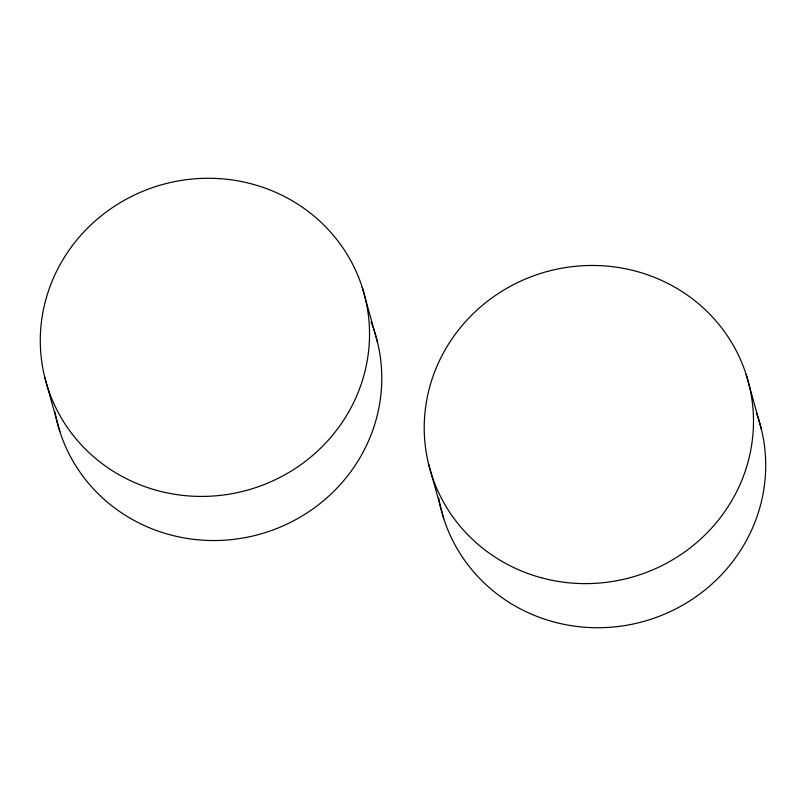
<?xml version="1.0" encoding="UTF-8"?>
<svg xmlns="http://www.w3.org/2000/svg" width="806" height="806" viewBox="0 0 806 806"><rect width="100%" height="100%" fill="white"/><g stroke="black" fill="none" stroke-linecap="round" stroke-linejoin="round"><path stroke-width="1.21" d="M746.144 374.468L761.448 429.477M428.5 463.712L443.794 518.721M362.206 287.279L377.5 342.288M44.552 376.523L59.856 431.532M371.042 321.916A165.079 158.601 -15.5 0 1 260.711 533.965A165.079 158.601 -15.5 0 1 54.969 412.017M756.33 412.632A165.079 158.601 -15.5 0 1 642.14 621.859A165.079 158.601 -15.5 0 1 438.696 497.967M156.979 490.451A165.079 158.601 -15.5 0 0 365.269 298.18A165.079 158.601 -15.5 0 0 92.478 223.413A165.079 158.601 -15.5 0 0 156.979 490.451M540.927 577.65A165.079 158.601 -15.5 0 0 749.217 385.369A165.079 158.601 -15.5 0 0 476.427 310.602A165.079 158.601 -15.5 0 0 540.927 577.65"/></g></svg>
